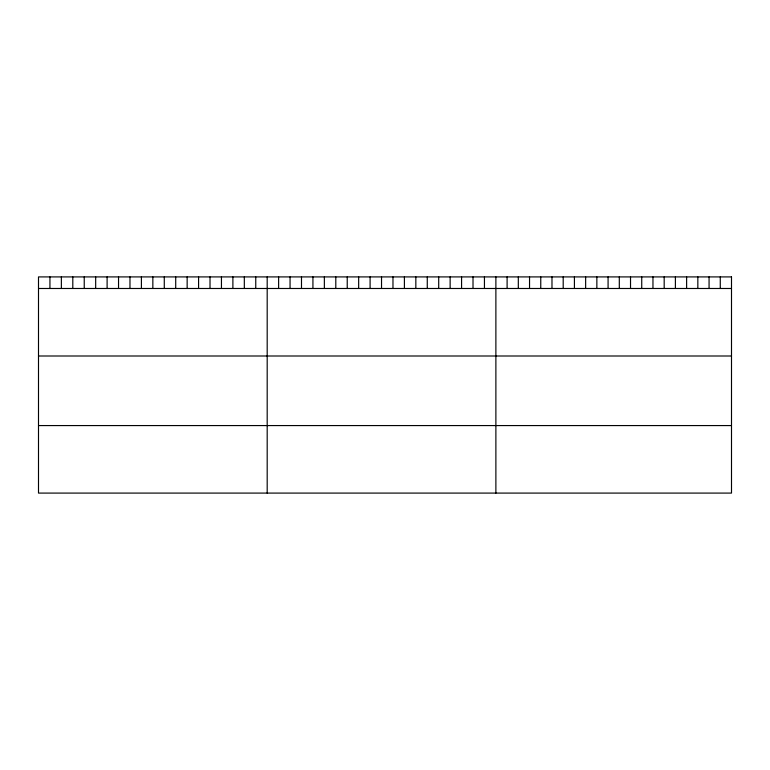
<?xml version="1.0" encoding="UTF-8"?>
<svg xmlns="http://www.w3.org/2000/svg" width="770" height="770" viewBox="0 0 770 770"><rect width="100%" height="100%" fill="white"/><g stroke="black" fill="none" stroke-linecap="round" stroke-linejoin="round"><path stroke-width="1.16" d="M38.5 288.481L731.5 288.481M38.5 356L731.5 356M38.5 425.569L731.5 425.569M720.277 276.911L720.277 288.481M709.064 276.911L709.064 288.481M697.841 276.911L697.841 288.481M686.619 276.911L686.619 288.481M675.396 276.911L675.396 288.481M664.183 276.911L664.183 288.481M652.96 276.911L652.96 288.481M641.737 276.911L641.737 288.481M630.524 276.911L630.524 288.481M619.301 276.911L619.301 288.481M608.079 276.911L608.079 288.481M596.856 276.911L596.856 288.481M585.643 276.911L585.643 288.481M574.42 276.911L574.42 288.481M563.197 276.911L563.197 288.481M551.984 276.911L551.984 288.481M540.761 276.911L540.761 288.481M529.539 276.911L529.539 288.481M518.316 276.911L518.316 288.481M507.103 276.911L507.103 288.481M495.88 276.911L495.88 493.089M484.445 276.911L484.445 288.481M473.011 276.911L473.011 288.481M461.577 276.911L461.577 288.481M450.142 276.911L450.142 288.481M438.708 276.911L438.708 288.481M427.273 276.911L427.273 288.481M415.839 276.911L415.839 288.481M404.404 276.911L404.404 288.481M392.969 276.911L392.969 288.481M381.535 276.911L381.535 288.481M370.101 276.911L370.101 288.481M358.666 276.911L358.666 288.481M347.231 276.911L347.231 288.481M335.797 276.911L335.797 288.481M324.363 276.911L324.363 288.481M312.928 276.911L312.928 288.481M301.494 276.911L301.494 288.481M290.059 276.911L290.059 288.481M278.625 276.911L278.625 288.481M267.19 276.911L267.19 493.089M255.756 276.911L255.756 288.481M244.321 276.911L244.321 288.481M232.887 276.911L232.887 288.481M221.452 276.911L221.452 288.481M210.017 276.911L210.017 288.481M198.583 276.911L198.583 288.481M187.149 276.911L187.149 288.481M175.714 276.911L175.714 288.481M164.28 276.911L164.28 288.481M152.845 276.911L152.845 288.481M141.41 276.911L141.41 288.481M129.976 276.911L129.976 288.481M118.541 276.911L118.541 288.481M107.107 276.911L107.107 288.481M95.673 276.911L95.673 288.481M84.238 276.911L84.238 288.481M72.803 276.911L72.803 288.481M61.369 276.911L61.369 288.481M49.935 276.911L49.935 288.481M731.5 276.911L38.5 276.911L38.5 493.089L731.5 493.089L731.5 276.911"/></g></svg>
